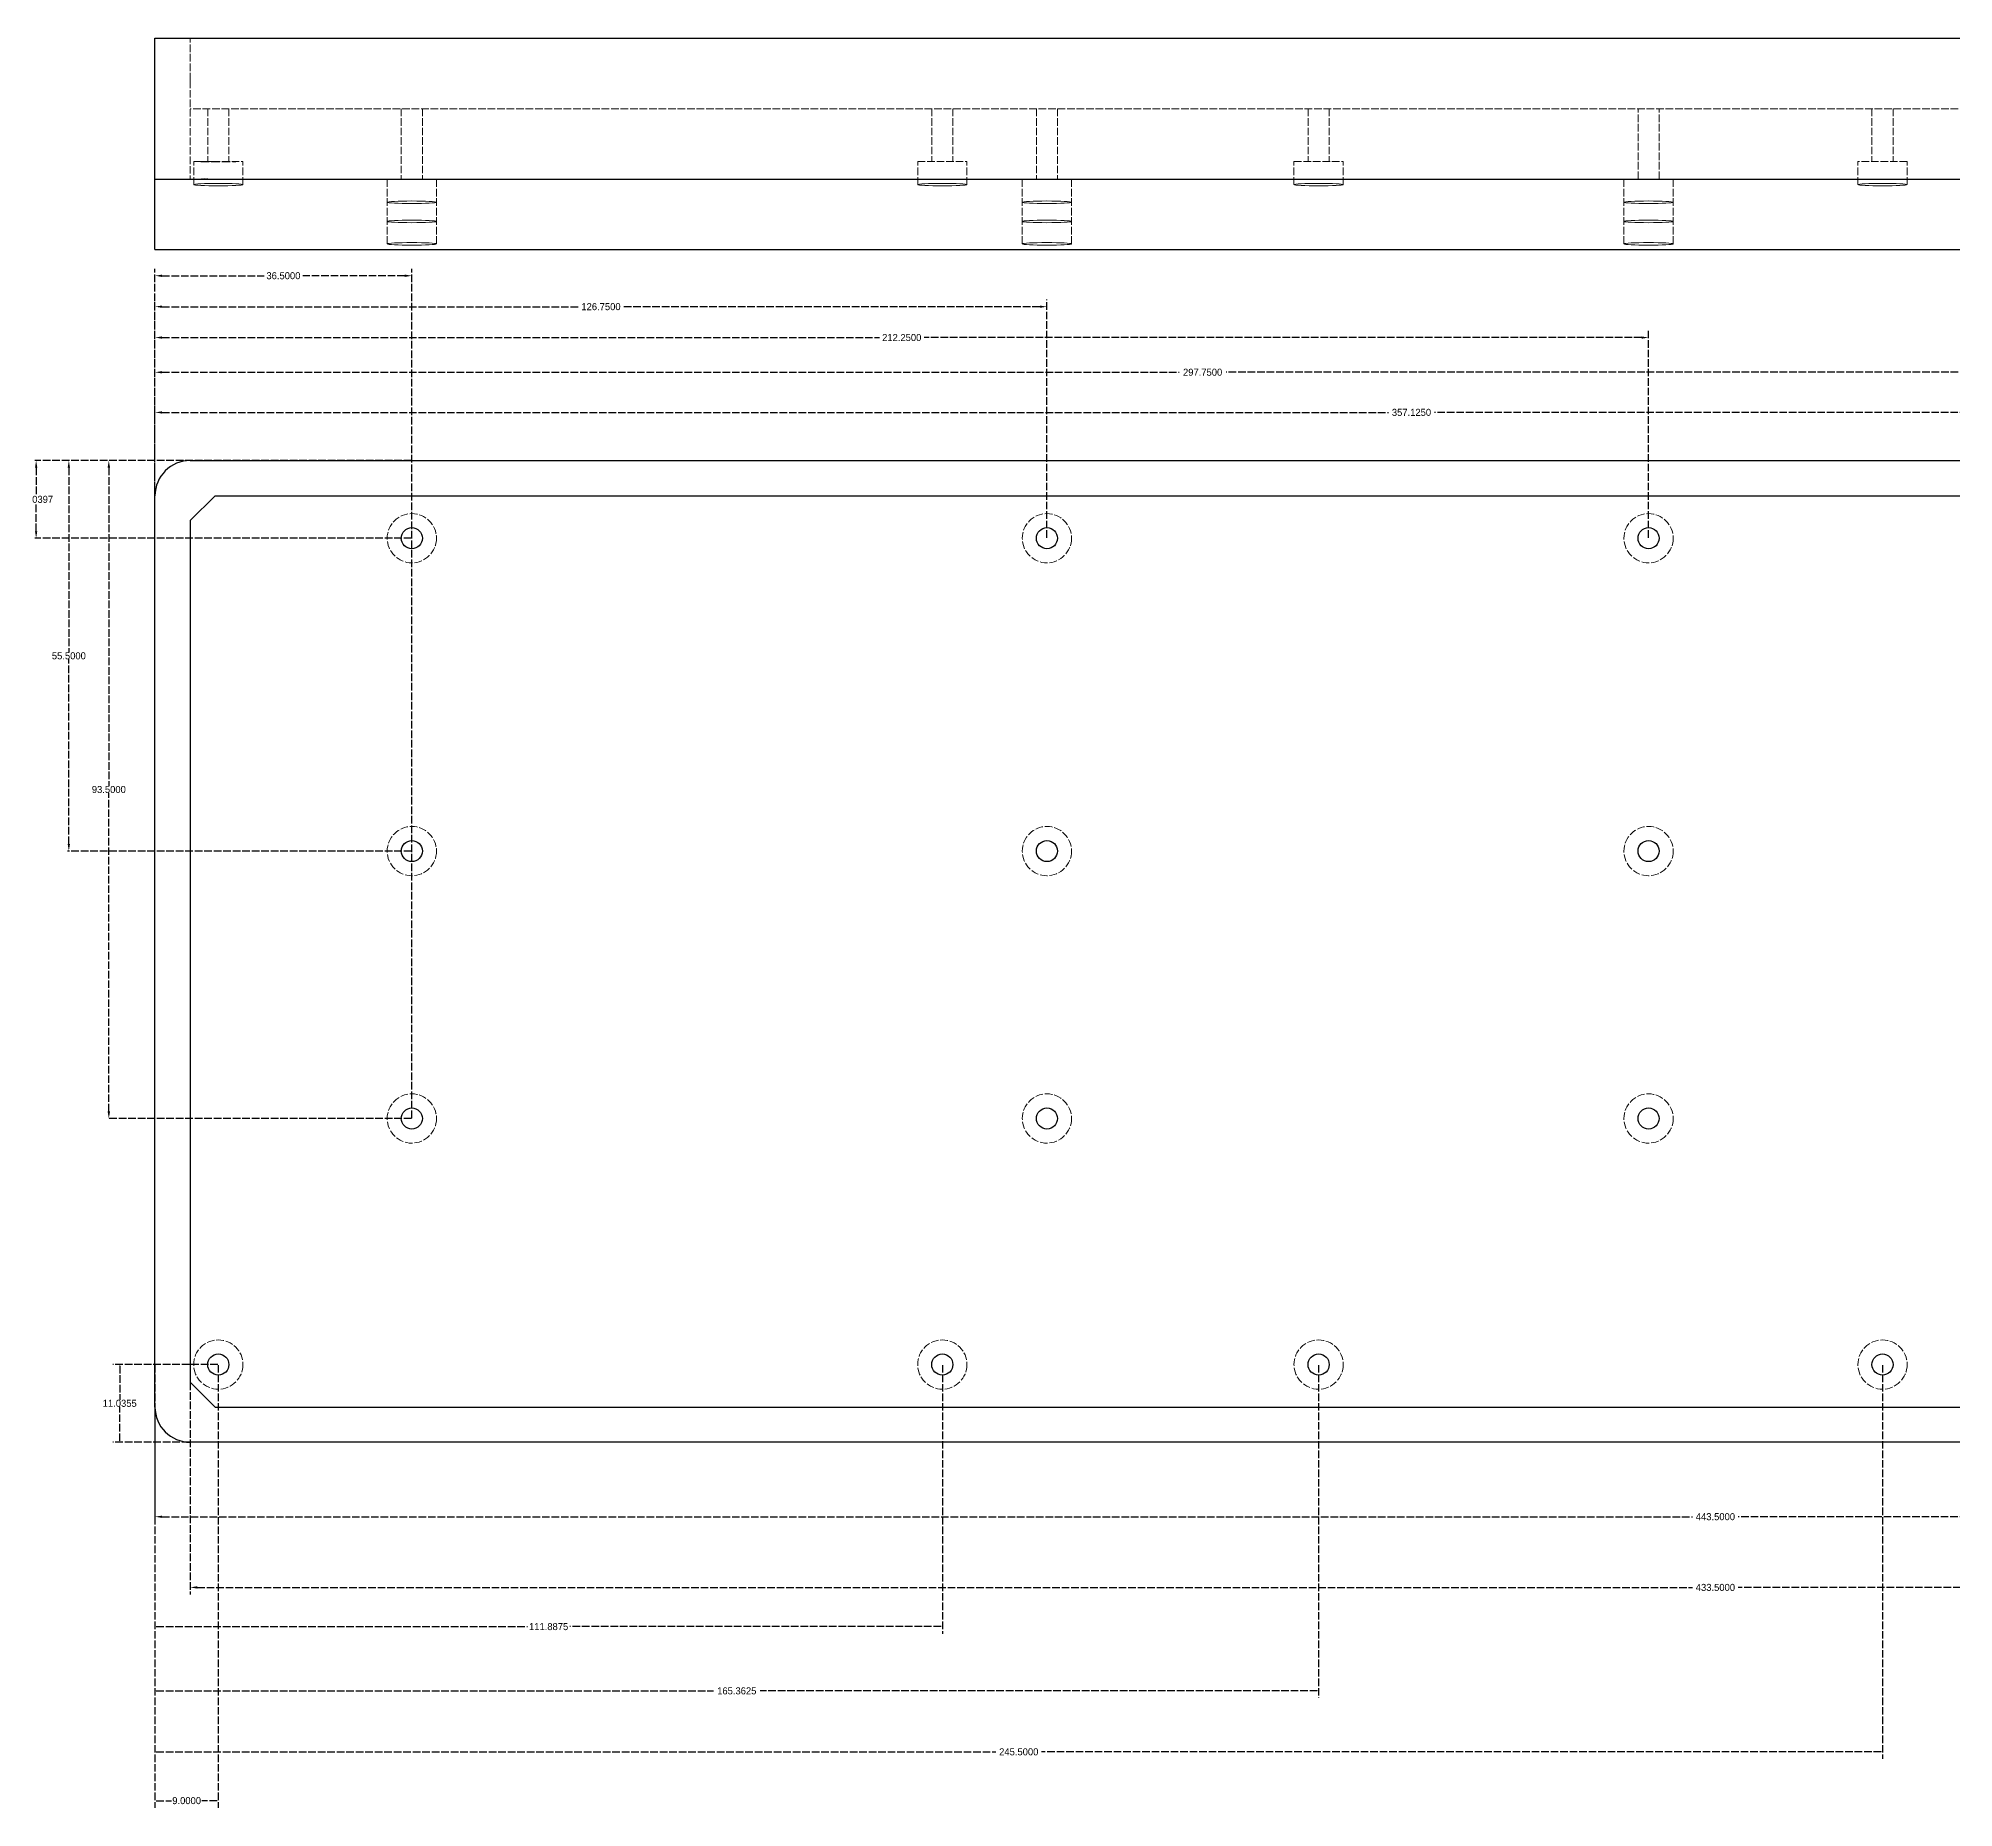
# Model space of a CAD drawing. Header units: millimetres. Extents: x -174 to 487, y -57 to 195.
# Drawn here: x -21.6 to 250.6, y -56.9 to 194.5 of the extents above; entities that cross this region are included whole.
import ezdxf

# ---------------------------------------------------------------- set-up
doc = ezdxf.new("R2010")
doc.units = ezdxf.units.MM
doc.header["$LTSCALE"] = 0.5
doc.header["$MEASUREMENT"] = 0
doc.linetypes.add('ACAD_ISO02W100', pattern=[15, 12, -3])
doc.linetypes.add('LÍNEAS_OCULTAS2', pattern=[0.1875, 0.125, -0.0625])
doc.layers.get('0').update_dxf_attribs({"linetype": 'CONTINUOUS'})
doc.layers.get('Defpoints').update_dxf_attribs({"linetype": 'CONTINUOUS'})
doc.dimstyles.get("Standard").update_dxf_attribs({"dimtxt": 0.18, "dimasz": 0.18, "dimexe": 0.18, "dimexo": 0.0625, "dimgap": 0.09, "dimtad": 0, "dimtih": 1, "dimtoh": 1, "dimdec": 4, "dimzin": 0, "dimdsep": 46, "dimtxsty": 'Standard', "dimcen": 0.09, "dimadec": 0, "dimazin": 0, "dimtfac": 1, "dimtdec": 4, "dimtofl": 0, "dimtmove": 0, "dimatfit": 3, "dimfxl": 1, "dimtolj": 1, "dimtzin": 0, "dimarcsym": 0})

# ---------------------------------------------------------------- blocks, each defined once
blk = doc.blocks.new('*D3')
at = {"color": 0, "linetype": 'ACAD_ISO02W100', "lineweight": -2, "ltscale": 0.18, "transparency": 16777216}
for p, q in [((-5, -0.06), (-5, -16.59)), ((438.5, -0.06), (438.5, -16.59)), ((-4, -15.59), (213.5, -15.59)), ((437.5, -15.59), (220, -15.59))]:
    blk.add_line(p, q, dxfattribs=at)
at = {"color": 0, "linetype": 'ACAD_ISO02W100', "lineweight": 18, "ltscale": 0.18, "transparency": 16777216}
for points in [[(-4, -15.43), (-4, -15.76), (-5, -15.59)], [(437.5, -15.43), (437.5, -15.76), (438.5, -15.59)]]:
    blk.add_solid(points, dxfattribs=at)
at = {"layer": 'Defpoints', "color": 0, "linetype": 'ACAD_ISO02W100', "lineweight": 18, "ltscale": 0.18, "transparency": 16777216}
for p in [(-5, 0), (438.5, 0), (438.5, -15.59)]:
    blk.add_point(p, dxfattribs=at)
at = {"color": 0, "linetype": 'ACAD_ISO02W100', "lineweight": 18, "ltscale": 0.18, "transparency": 16777216, "insert": (216.75, -15.59), "char_height": 1, "attachment_point": 5}
blk.add_mtext('\\A1;443.5000', dxfattribs=at)
blk = doc.blocks.new('*D18')
at = {"color": 0, "linetype": 'ACAD_ISO02W100', "lineweight": -2, "ltscale": 0.18, "transparency": 16777216}
for p, q in [((0, 3.47), (0, -26.64)), ((433.5, 3.47), (433.5, -26.64)), ((1, -25.64), (213.5, -25.64)), ((432.5, -25.64), (220, -25.64))]:
    blk.add_line(p, q, dxfattribs=at)
at = {"color": 0, "linetype": 'ACAD_ISO02W100', "lineweight": 18, "ltscale": 0.18, "transparency": 16777216}
for points in [[(1, -25.47), (1, -25.8), (0, -25.64)], [(432.5, -25.47), (432.5, -25.8), (433.5, -25.64)]]:
    blk.add_solid(points, dxfattribs=at)
at = {"layer": 'Defpoints', "color": 0, "linetype": 'ACAD_ISO02W100', "lineweight": 18, "ltscale": 0.18, "transparency": 16777216}
for p in [(0, 3.54), (433.5, 3.54), (433.5, -25.64)]:
    blk.add_point(p, dxfattribs=at)
at = {"color": 0, "linetype": 'ACAD_ISO02W100', "lineweight": 18, "ltscale": 0.18, "transparency": 16777216, "insert": (216.75, -25.64), "char_height": 1, "attachment_point": 5}
blk.add_mtext('\\A1;433.5000', dxfattribs=at)
blk = doc.blocks.new('*D19')
at = {"color": 0, "linetype": 'ACAD_ISO02W100', "lineweight": -2, "ltscale": 0.18, "transparency": 16777216}
for p, q in [((-5, 41.06), (-5, 161.76)), ((-4, 160.76), (10.5, 160.76)), ((30.5, 160.76), (16, 160.76)), ((31.5, 41.06), (31.5, 161.76))]:
    blk.add_line(p, q, dxfattribs=at)
at = {"color": 0, "linetype": 'ACAD_ISO02W100', "lineweight": 18, "ltscale": 0.18, "transparency": 16777216}
for points in [[(-4, 160.92), (-4, 160.59), (-5, 160.76)], [(30.5, 160.92), (30.5, 160.59), (31.5, 160.76)]]:
    blk.add_solid(points, dxfattribs=at)
at = {"layer": 'Defpoints', "color": 0, "linetype": 'ACAD_ISO02W100', "lineweight": 18, "ltscale": 0.18, "transparency": 16777216}
for p in [(-5, 160.76), (-5, 41), (31.5, 41)]:
    blk.add_point(p, dxfattribs=at)
at = {"color": 0, "linetype": 'ACAD_ISO02W100', "lineweight": 18, "ltscale": 0.18, "transparency": 16777216, "insert": (13.25, 160.76), "char_height": 1, "attachment_point": 5}
blk.add_mtext('\\A1;36.5000', dxfattribs=at)
blk = doc.blocks.new('*D20')
at = {"color": 0, "linetype": 'ACAD_ISO02W100', "lineweight": -2, "ltscale": 0.18, "transparency": 16777216}
for p, q in [((-5, 123.52), (-5, 157.36)), ((-4, 156.36), (55.21, 156.36)), ((120.75, 156.36), (61.54, 156.36)), ((121.75, 123.52), (121.75, 157.36))]:
    blk.add_line(p, q, dxfattribs=at)
at = {"color": 0, "linetype": 'ACAD_ISO02W100', "lineweight": 18, "ltscale": 0.18, "transparency": 16777216}
for points in [[(-4, 156.53), (-4, 156.2), (-5, 156.36)], [(120.75, 156.53), (120.75, 156.2), (121.75, 156.36)]]:
    blk.add_solid(points, dxfattribs=at)
at = {"layer": 'Defpoints', "color": 0, "linetype": 'ACAD_ISO02W100', "lineweight": 18, "ltscale": 0.18, "transparency": 16777216}
for p in [(-5, 156.36), (-5, 123.46), (121.75, 123.46)]:
    blk.add_point(p, dxfattribs=at)
at = {"color": 0, "linetype": 'ACAD_ISO02W100', "lineweight": 18, "ltscale": 0.18, "transparency": 16777216, "insert": (58.38, 156.36), "char_height": 1, "attachment_point": 5}
blk.add_mtext('\\A1;126.7500', dxfattribs=at)
blk = doc.blocks.new('*D21')
at = {"color": 0, "linetype": 'ACAD_ISO02W100', "lineweight": -2, "ltscale": 0.18, "transparency": 16777216}
for p, q in [((-5, 123.52), (-5, 152.97)), ((207.25, 123.52), (207.25, 152.97)), ((-4, 151.97), (97.96, 151.97)), ((206.25, 151.97), (104.29, 151.97))]:
    blk.add_line(p, q, dxfattribs=at)
at = {"color": 0, "linetype": 'ACAD_ISO02W100', "lineweight": 18, "ltscale": 0.18, "transparency": 16777216}
for points in [[(-4, 152.14), (-4, 151.81), (-5, 151.97)], [(206.25, 152.14), (206.25, 151.81), (207.25, 151.97)]]:
    blk.add_solid(points, dxfattribs=at)
at = {"layer": 'Defpoints', "color": 0, "linetype": 'ACAD_ISO02W100', "lineweight": 18, "ltscale": 0.18, "transparency": 16777216}
for p in [(-5, 151.97), (-5, 123.46), (207.25, 123.46)]:
    blk.add_point(p, dxfattribs=at)
at = {"color": 0, "linetype": 'ACAD_ISO02W100', "lineweight": 18, "ltscale": 0.18, "transparency": 16777216, "insert": (101.12, 151.97), "char_height": 1, "attachment_point": 5}
blk.add_mtext('\\A1;212.2500', dxfattribs=at)
blk = doc.blocks.new('*D22')
at = {"color": 0, "linetype": 'ACAD_ISO02W100', "lineweight": -2, "ltscale": 0.18, "transparency": 16777216}
for p, q in [((-5, 123.52), (-5, 148.04)), ((-4, 147.04), (140.54, 147.04)), ((291.75, 147.04), (147.21, 147.04)), ((292.75, 123.52), (292.75, 148.04))]:
    blk.add_line(p, q, dxfattribs=at)
at = {"color": 0, "linetype": 'ACAD_ISO02W100', "lineweight": 18, "ltscale": 0.18, "transparency": 16777216}
for points in [[(-4, 147.21), (-4, 146.88), (-5, 147.04)], [(291.75, 147.21), (291.75, 146.88), (292.75, 147.04)]]:
    blk.add_solid(points, dxfattribs=at)
at = {"layer": 'Defpoints', "color": 0, "linetype": 'ACAD_ISO02W100', "lineweight": 18, "ltscale": 0.18, "transparency": 16777216}
for p in [(-5, 147.04), (-5, 123.46), (292.75, 123.46)]:
    blk.add_point(p, dxfattribs=at)
at = {"color": 0, "linetype": 'ACAD_ISO02W100', "lineweight": 18, "ltscale": 0.18, "transparency": 16777216, "insert": (143.88, 147.04), "char_height": 1, "attachment_point": 5}
blk.add_mtext('\\A1;297.7500', dxfattribs=at)
blk = doc.blocks.new('*D23')
at = {"color": 0, "linetype": 'ACAD_ISO02W100', "lineweight": -2, "ltscale": 0.18, "transparency": 16777216}
for p, q in [((-5, 79.06), (-5, 142.34)), ((352.12, 79.06), (352.12, 142.34)), ((-4, 141.34), (170.31, 141.34)), ((351.12, 141.34), (176.81, 141.34))]:
    blk.add_line(p, q, dxfattribs=at)
at = {"color": 0, "linetype": 'ACAD_ISO02W100', "lineweight": 18, "ltscale": 0.18, "transparency": 16777216}
for points in [[(-4, 141.5), (-4, 141.17), (-5, 141.34)], [(351.12, 141.5), (351.12, 141.17), (352.12, 141.34)]]:
    blk.add_solid(points, dxfattribs=at)
at = {"layer": 'Defpoints', "color": 0, "linetype": 'ACAD_ISO02W100', "lineweight": 18, "ltscale": 0.18, "transparency": 16777216}
for p in [(-5, 141.34), (-5, 79), (352.12, 79)]:
    blk.add_point(p, dxfattribs=at)
at = {"color": 0, "linetype": 'ACAD_ISO02W100', "lineweight": 18, "ltscale": 0.18, "transparency": 16777216, "insert": (173.56, 141.34), "char_height": 1, "attachment_point": 5}
blk.add_mtext('\\A1;357.1250', dxfattribs=at)
blk = doc.blocks.new('*D24')
at = {"color": 0, "linetype": 'ACAD_ISO02W100', "lineweight": -2, "ltscale": 0.18, "transparency": 16777216}
for p, q in [((-5, 5.97), (-5, -56.94)), ((4, 5.97), (4, -56.94)), ((-4.82, -55.94), (-2.67, -55.94)), ((3.82, -55.94), (1.67, -55.94))]:
    blk.add_line(p, q, dxfattribs=at)
at = {"color": 0, "linetype": 'ACAD_ISO02W100', "lineweight": 18, "ltscale": 0.18, "transparency": 16777216}
for points in [[(-4.82, -55.91), (-4.82, -55.97), (-5, -55.94)], [(3.82, -55.91), (3.82, -55.97), (4, -55.94)]]:
    blk.add_solid(points, dxfattribs=at)
at = {"layer": 'Defpoints', "color": 0, "linetype": 'ACAD_ISO02W100', "lineweight": 18, "ltscale": 0.18, "transparency": 16777216}
for p in [(-5, 6.04), (4, 6.04), (-5, -55.94)]:
    blk.add_point(p, dxfattribs=at)
at = {"color": 0, "linetype": 'ACAD_ISO02W100', "lineweight": 18, "ltscale": 0.18, "transparency": 16777216, "insert": (-0.5, -55.94), "char_height": 1, "attachment_point": 5}
blk.add_mtext('\\A1;9.0000', dxfattribs=at)
blk = doc.blocks.new('*D25')
at = {"color": 0, "linetype": 'ACAD_ISO02W100', "lineweight": -2, "ltscale": 0.18, "transparency": 16777216}
for p, q in [((-5, 5.97), (-5, -32.21)), ((106.89, 5.97), (106.89, -32.21)), ((-4.82, -31.21), (47.94, -31.21)), ((106.71, -31.21), (53.94, -31.21))]:
    blk.add_line(p, q, dxfattribs=at)
at = {"color": 0, "linetype": 'ACAD_ISO02W100', "lineweight": 18, "ltscale": 0.18, "transparency": 16777216}
for points in [[(-4.82, -31.18), (-4.82, -31.24), (-5, -31.21)], [(106.71, -31.18), (106.71, -31.24), (106.89, -31.21)]]:
    blk.add_solid(points, dxfattribs=at)
at = {"layer": 'Defpoints', "color": 0, "linetype": 'ACAD_ISO02W100', "lineweight": 18, "ltscale": 0.18, "transparency": 16777216}
for p in [(-5, 6.04), (106.89, 6.04), (-5, -31.21)]:
    blk.add_point(p, dxfattribs=at)
at = {"color": 0, "linetype": 'ACAD_ISO02W100', "lineweight": 18, "ltscale": 0.18, "transparency": 16777216, "insert": (50.94, -31.21), "char_height": 1, "attachment_point": 5}
blk.add_mtext('\\A1;111.8875', dxfattribs=at)
blk = doc.blocks.new('*D26')
at = {"color": 0, "linetype": 'ACAD_ISO02W100', "lineweight": -2, "ltscale": 0.18, "transparency": 16777216}
for p, q in [((-5, 5.97), (-5, -41.34)), ((160.36, 5.97), (160.36, -41.34)), ((-4.82, -40.34), (74.35, -40.34)), ((160.18, -40.34), (81.01, -40.34))]:
    blk.add_line(p, q, dxfattribs=at)
at = {"color": 0, "linetype": 'ACAD_ISO02W100', "lineweight": 18, "ltscale": 0.18, "transparency": 16777216}
for points in [[(-4.82, -40.31), (-4.82, -40.37), (-5, -40.34)], [(160.18, -40.31), (160.18, -40.37), (160.36, -40.34)]]:
    blk.add_solid(points, dxfattribs=at)
at = {"layer": 'Defpoints', "color": 0, "linetype": 'ACAD_ISO02W100', "lineweight": 18, "ltscale": 0.18, "transparency": 16777216}
for p in [(-5, 6.04), (160.36, 6.04), (-5, -40.34)]:
    blk.add_point(p, dxfattribs=at)
at = {"color": 0, "linetype": 'ACAD_ISO02W100', "lineweight": 18, "ltscale": 0.18, "transparency": 16777216, "insert": (77.68, -40.34), "char_height": 1, "attachment_point": 5}
blk.add_mtext('\\A1;165.3625', dxfattribs=at)
blk = doc.blocks.new('*D27')
at = {"color": 0, "linetype": 'ACAD_ISO02W100', "lineweight": -2, "ltscale": 0.18, "transparency": 16777216}
for p, q in [((-5, 5.97), (-5, -50)), ((240.5, 5.97), (240.5, -50)), ((-4.82, -49), (114.5, -49)), ((240.32, -49), (121, -49))]:
    blk.add_line(p, q, dxfattribs=at)
at = {"color": 0, "linetype": 'ACAD_ISO02W100', "lineweight": 18, "ltscale": 0.18, "transparency": 16777216}
for points in [[(-4.82, -48.97), (-4.82, -49.03), (-5, -49)], [(240.32, -48.97), (240.32, -49.03), (240.5, -49)]]:
    blk.add_solid(points, dxfattribs=at)
at = {"layer": 'Defpoints', "color": 0, "linetype": 'ACAD_ISO02W100', "lineweight": 18, "ltscale": 0.18, "transparency": 16777216}
for p in [(-5, 6.04), (240.5, 6.04), (-5, -49)]:
    blk.add_point(p, dxfattribs=at)
at = {"color": 0, "linetype": 'ACAD_ISO02W100', "lineweight": 18, "ltscale": 0.18, "transparency": 16777216, "insert": (117.75, -49), "char_height": 1, "attachment_point": 5}
blk.add_mtext('\\A1;245.5000', dxfattribs=at)
blk = doc.blocks.new('*D29')
at = {"color": 0, "linetype": 'ACAD_ISO02W100', "lineweight": -2, "ltscale": 0.18, "transparency": 16777216}
for p, q in [((31.44, 134.5), (-22.07, 134.5)), ((-21.89, 133.5), (-21.89, 129.48)), ((-21.89, 124.46), (-21.89, 128.48)), ((31.44, 123.46), (-22.07, 123.46))]:
    blk.add_line(p, q, dxfattribs=at)
at = {"color": 0, "linetype": 'ACAD_ISO02W100', "lineweight": 18, "ltscale": 0.18, "transparency": 16777216}
for points in [[(-22.05, 133.5), (-21.72, 133.5), (-21.89, 134.5)], [(-22.05, 124.46), (-21.72, 124.46), (-21.89, 123.46)]]:
    blk.add_solid(points, dxfattribs=at)
at = {"layer": 'Defpoints', "color": 0, "linetype": 'ACAD_ISO02W100', "lineweight": 18, "ltscale": 0.18, "transparency": 16777216}
for p in [(-21.89, 134.5), (31.5, 134.5), (31.5, 123.46)]:
    blk.add_point(p, dxfattribs=at)
at = {"color": 0, "linetype": 'ACAD_ISO02W100', "lineweight": 18, "ltscale": 0.18, "transparency": 16777216, "insert": (-21.89, 128.98), "char_height": 1, "attachment_point": 5}
blk.add_mtext('\\A1;11.0397', dxfattribs=at)
blk = doc.blocks.new('*D30')
at = {"color": 0, "linetype": 'ACAD_ISO02W100', "lineweight": -2, "ltscale": 0.18, "transparency": 16777216}
for p, q in [((396.97, 134.56), (396.97, 151.08)), ((397.97, 150.08), (414.98, 150.08)), ((437.5, 150.08), (420.49, 150.08)), ((438.5, 134.56), (438.5, 151.08)), ((31.44, 134.5), (-17.42, 134.5)), ((-17.24, 133.5), (-17.24, 107.25)), ((-17.24, 80), (-17.24, 106.25)), ((31.44, 79), (-17.42, 79))]:
    blk.add_line(p, q, dxfattribs=at)
at = {"color": 0, "linetype": 'ACAD_ISO02W100', "lineweight": 18, "ltscale": 0.18, "transparency": 16777216}
for points in [[(397.97, 150.25), (397.97, 149.92), (396.97, 150.08)], [(437.5, 150.25), (437.5, 149.92), (438.5, 150.08)], [(-17.41, 133.5), (-17.08, 133.5), (-17.24, 134.5)], [(-17.41, 80), (-17.08, 80), (-17.24, 79)]]:
    blk.add_solid(points, dxfattribs=at)
at = {"layer": 'Defpoints', "color": 0, "linetype": 'ACAD_ISO02W100', "lineweight": 18, "ltscale": 0.18, "transparency": 16777216}
for p in [(438.5, 150.08), (-17.24, 134.5), (31.5, 134.5), (396.97, 134.5), (438.5, 134.5), (31.5, 79)]:
    blk.add_point(p, dxfattribs=at)
at = {"color": 0, "linetype": 'ACAD_ISO02W100', "lineweight": 18, "ltscale": 0.18, "transparency": 16777216, "char_height": 1, "attachment_point": 5}
for s, insert in [('\\A1;41.5313', (417.73, 150.08)), ('\\A1;55.5000', (-17.24, 106.75))]:
    blk.add_mtext(s, dxfattribs=dict(at, insert=insert))
blk = doc.blocks.new('*D31')
at = {"color": 0, "linetype": 'ACAD_ISO02W100', "lineweight": -2, "transparency": 16777216}
for p, q in [((409.23, 194.5), (468.37, 194.5)), ((467.37, 193.5), (467.37, 191.79)), ((467.37, 188.9), (467.37, 190.61)), ((409.23, 187.9), (468.37, 187.9))]:
    blk.add_line(p, q, dxfattribs=at)
at = {"color": 0, "linetype": 'ACAD_ISO02W100', "lineweight": -2, "ltscale": 0.18, "transparency": 16777216}
for p, q in [((31.44, 134.5), (-11.74, 134.5)), ((-11.56, 133.5), (-11.56, 88.25)), ((-11.56, 42), (-11.56, 87.25)), ((31.44, 41), (-11.74, 41))]:
    blk.add_line(p, q, dxfattribs=at)
at = {"color": 0, "linetype": 'ACAD_ISO02W100', "lineweight": 18, "transparency": 16777216}
for points in [[(467.2, 193.5), (467.54, 193.5), (467.37, 194.5)], [(467.2, 188.9), (467.54, 188.9), (467.37, 187.9)]]:
    blk.add_solid(points, dxfattribs=at)
at = {"color": 0, "linetype": 'ACAD_ISO02W100', "lineweight": 18, "ltscale": 0.18, "transparency": 16777216}
for points in [[(-11.73, 133.5), (-11.39, 133.5), (-11.56, 134.5)], [(-11.73, 42), (-11.39, 42), (-11.56, 41)]]:
    blk.add_solid(points, dxfattribs=at)
at = {"layer": 'Defpoints', "color": 0, "linetype": 'ACAD_ISO02W100', "lineweight": 18, "transparency": 16777216}
for p in [(409.17, 194.5), (467.37, 194.5), (409.17, 187.9)]:
    blk.add_point(p, dxfattribs=at)
at = {"layer": 'Defpoints', "color": 0, "linetype": 'ACAD_ISO02W100', "lineweight": 18, "ltscale": 0.18, "transparency": 16777216}
for p in [(-11.56, 134.5), (31.5, 134.5), (31.5, 41)]:
    blk.add_point(p, dxfattribs=at)
at = {"color": 0, "linetype": 'ACAD_ISO02W100', "lineweight": 18, "transparency": 16777216, "insert": (467.37, 191.2), "char_height": 1, "attachment_point": 5}
blk.add_mtext('\\A1;6.6000', dxfattribs=at)
at = {"color": 0, "linetype": 'ACAD_ISO02W100', "lineweight": 18, "ltscale": 0.18, "transparency": 16777216, "insert": (-11.56, 87.75), "char_height": 1, "attachment_point": 5}
blk.add_mtext('\\A1;93.5000', dxfattribs=at)
blk = doc.blocks.new('*D32')
at = {"color": 0, "linetype": 'ACAD_ISO02W100', "lineweight": -2, "ltscale": 0.18, "transparency": 16777216}
for p, q in [((3.94, 6.04), (-11.01, 6.04)), ((-10.01, 5.86), (-10.01, 1.02)), ((-10.01, -4.82), (-10.01, 0.02)), ((3.94, -5), (-11.01, -5))]:
    blk.add_line(p, q, dxfattribs=at)
at = {"color": 0, "linetype": 'ACAD_ISO02W100', "lineweight": 18, "ltscale": 0.18, "transparency": 16777216}
for points in [[(-10.04, 5.86), (-9.98, 5.86), (-10.01, 6.04)], [(-10.04, -4.82), (-9.98, -4.82), (-10.01, -5)]]:
    blk.add_solid(points, dxfattribs=at)
at = {"layer": 'Defpoints', "color": 0, "linetype": 'ACAD_ISO02W100', "lineweight": 18, "ltscale": 0.18, "transparency": 16777216}
for p in [(4, 6.04), (-10.01, -5), (4, -5)]:
    blk.add_point(p, dxfattribs=at)
at = {"color": 0, "linetype": 'ACAD_ISO02W100', "lineweight": 18, "ltscale": 0.18, "transparency": 16777216, "insert": (-10.01, 0.52), "char_height": 1, "attachment_point": 5}
blk.add_mtext('\\A1;11.0355', dxfattribs=at)

msp = doc.modelspace()

# ---------------------------------------------------------------- linework, layer by layer
at = {"linetype": 'Continuous'}
for p, q in [((-5, 164.5), (-5, 194.5)), ((-5, 194.5), (438.5, 194.5)), ((-5, 164.5), (438.5, 164.5)), ((0, 134.5), (433.5, 134.5)), ((-5, 0), (-5, 129.5)), ((0, 125.96447), (3.53553, 129.5)), ((3.53553, 129.5), (291.3, 129.5)), ((0, 125.96447), (0, 3.53553)), ((0, 125.96447), (0, 123.46447)), ((0, 3.53553), (3.53553, 0)), ((3.53553, 0), (429.96447, 0)), ((433.5, -5), (0, -5))]:
    msp.add_line(p, q, dxfattribs=at)
at = {"linetype": 'ACAD_ISO02W100', "lineweight": 18, "ltscale": 0.18, "transparency": 33554687}
for p, q in [((0, 188.5), (0, 194.5)), ((0, 188.5), (0, 174.5)), ((433.5, 184.5), (0, 184.5)), ((2.5, 184.5), (2.5, 177)), ((5.5, 184.5), (5.5, 177)), ((30, 184.5), (30, 174.5)), ((33, 184.5), (33, 174.5)), ((105.3875, 184.5), (105.3875, 177)), ((108.3875, 184.5), (108.3875, 177)), ((120.25, 184.5), (120.25, 174.5)), ((123.25, 184.5), (123.25, 174.5)), ((158.8625, 184.5), (158.8625, 177)), ((161.8625, 184.5), (161.8625, 177)), ((205.75, 174.5), (205.75, 184.5)), ((208.75, 174.5), (208.75, 184.5)), ((239, 184.5), (239, 177)), ((242, 184.5), (242, 177)), ((0.5, 173.70892), (0.5, 177)), ((0.5, 177), (7.5, 177)), ((7.5, 173.70892), (7.5, 177)), ((103.3875, 173.70892), (103.3875, 177)), ((103.3875, 177), (110.3875, 177)), ((110.3875, 173.70892), (110.3875, 177)), ((156.8625, 173.70892), (156.8625, 177)), ((156.8625, 177), (163.8625, 177)), ((163.8625, 173.70892), (163.8625, 177)), ((237, 173.70892), (237, 177)), ((244, 177), (237, 177)), ((244, 173.70892), (244, 177)), ((28, 165.29138), (28, 174.5)), ((35, 165.29138), (35, 174.5)), ((118.25, 165.29138), (118.25, 174.5)), ((125.25, 165.29138), (125.25, 174.5)), ((203.75, 165.29138), (203.75, 174.5)), ((210.75, 165.29138), (210.75, 174.5))]:
    msp.add_line(p, q, dxfattribs=at)
at = {"linetype": 'ACAD_ISO02W100', "ltscale": 0.2, "transparency": 33554687}
msp.add_line((1.5, 177), (6.5, 177), dxfattribs=at)
at = {"linetype": 'Continuous', "transparency": 33554687}
msp.add_line((-5, 174.5), (438.5, 174.5), dxfattribs=at)
at = {"linetype": 'LÍNEAS_OCULTAS2', "transparency": 33554687}
for p, q in [((2.5, 174.5), (1.5, 174.5)), ((5.5, 174.5), (6.5, 174.5))]:
    msp.add_line(p, q, dxfattribs=at)
at = {"linetype": 'ACAD_ISO02W100', "lineweight": 18, "ltscale": 0.18, "transparency": 33554687}
for centre in [(31.5, 123.46025), (121.75, 123.46025), (207.25, 123.46025), (31.5, 79), (121.75, 79), (207.25, 79), (31.5, 41), (121.75, 41), (207.25, 41), (4, 6.03553), (106.8875, 6.03553), (160.3625, 6.03553), (240.5, 6.03553)]:
    msp.add_circle(centre, 3.5, dxfattribs=at)
at = {"linetype": 'Continuous'}
for centre in [(31.5, 123.46025), (121.75, 123.46025), (207.25, 123.46025), (31.5, 79), (121.75, 79), (207.25, 79), (31.5, 41), (121.75, 41), (207.25, 41), (4, 6.03553), (106.8875, 6.03553), (160.3625, 6.03553), (240.5, 6.03553)]:
    msp.add_circle(centre, 1.5, dxfattribs=at)
for centre, start, end in [((0, 129.5), 90, 180), ((0, 0), 180, 270)]:
    msp.add_arc(centre, 5, start, end, dxfattribs=at)
at = {"lineweight": 18, "ltscale": 0.18, "transparency": 33554687}
for centre in [(4, 173.70892), (106.8875, 173.70892), (160.3625, 173.70892), (240.5, 173.70892), (31.5, 171.20251), (121.75, 171.20251), (207.25, 171.20251), (31.5, 168.47849), (121.75, 168.47849), (207.25, 168.47849), (31.5, 165.29138), (121.75, 165.29138), (207.25, 165.29138)]:
    msp.add_ellipse(centre, major_axis=(-3.5, 0), ratio=0.051203274, dxfattribs=at)

# ---------------------------------------------------------------- dimensions: what is measured, and where the dimension line sits
at = {"linetype": 'ACAD_ISO02W100', "lineweight": 18, "ltscale": 0.18, "transparency": 33554687}
for base, p1, p2, override, picture, middle in [((-11.56039, 134.5), (31.5, 41), (31.5, 134.5), {"dimtxt": 1, "dimasz": 1, "dimgap": 0}, '*D31', (-11.56039, 87.75)), ((-17.24241, 134.5), (31.5, 79), (31.5, 134.5), {"dimtxt": 1, "dimasz": 1, "dimgap": 0}, '*D30', (-17.24241, 106.75)), ((-10.01484, -5), (4, 6.03553), (4, -5), {"dimtxt": 1, "dimexe": 1, "dimgap": 0}, '*D32', (-10.01484, 0.51777))]:
    dim = msp.add_linear_dim(base=base, p1=p1, p2=p2, angle=90, dimstyle='Standard', override=override, dxfattribs=at)
    dim.commit()
    dim.dimension.update_dxf_attribs({"geometry": picture, "text_midpoint": middle})
at = {"linetype": 'ACAD_ISO02W100', "lineweight": 18, "transparency": 33554687}
dim = msp.add_linear_dim(base=(467.37, 194.5), p1=(409.16867, 187.9), p2=(409.16867, 194.5), angle=90, dimstyle='Standard', override={"dimtxt": 1, "dimasz": 1, "dimexe": 1}, dxfattribs=at)
dim.commit()
dim.dimension.update_dxf_attribs({"geometry": '*D31', "text_midpoint": (467.37, 191.2)})
at = {"linetype": 'ACAD_ISO02W100', "lineweight": 18, "ltscale": 0.18, "transparency": 33554687}
for base, p1, p2, override, picture, middle in [((-5, 160.75584), (31.5, 41), (-5, 41), {"dimtxt": 1, "dimasz": 1, "dimexe": 1, "dimgap": 0}, '*D19', (13.25, 160.75584)), ((-5, 156.36355), (121.75, 123.46025), (-5, 123.46025), {"dimtxt": 1, "dimasz": 1, "dimexe": 1, "dimgap": 0}, '*D20', (58.375, 156.36355)), ((-5, 151.97308), (207.25, 123.46025), (-5, 123.46025), {"dimtxt": 1, "dimasz": 1, "dimexe": 1, "dimgap": 0}, '*D21', (101.125, 151.97308)), ((438.5, 150.08355), (396.96867, 134.5), (438.5, 134.5), {"dimtxt": 1, "dimasz": 1, "dimexe": 1}, '*D30', (417.73434, 150.08355)), ((-5, 147.04241), (292.75, 123.46025), (-5, 123.46025), {"dimtxt": 1, "dimasz": 1, "dimexe": 1, "dimgap": 0}, '*D22', (143.875, 147.04241)), ((-5, 141.33567), (352.125, 79), (-5, 79), {"dimtxt": 1, "dimasz": 1, "dimexe": 1, "dimgap": 0}, '*D23', (173.5625, 141.33567)), ((-5, -55.93761), (4, 6.03553), (-5, 6.03553), {"dimtxt": 1, "dimexe": 1, "dimgap": 0}, '*D24', (-0.5, -55.93761)), ((-5, -31.2087), (106.8875, 6.03553), (-5, 6.03553), {"dimtxt": 1, "dimexe": 1, "dimgap": 0}, '*D25', (50.94375, -31.2087)), ((-5, -40.33936), (160.3625, 6.03553), (-5, 6.03553), {"dimtxt": 1, "dimexe": 1, "dimgap": 0}, '*D26', (77.68125, -40.33936)), ((-5, -48.99644), (240.5, 6.03553), (-5, 6.03553), {"dimtxt": 1, "dimexe": 1, "dimgap": 0}, '*D27', (117.75, -48.99644)), ((433.5, -25.63578), (0, 3.53553), (433.5, 3.53553), {"dimtxt": 1, "dimasz": 1, "dimexe": 1, "dimgap": 0}, '*D18', (216.75, -25.63578)), ((438.5, -15.59297), (-5, 0), (438.5, 0), {"dimtxt": 1, "dimasz": 1, "dimexe": 1, "dimgap": 0}, '*D3', (216.75, -15.59297))]:
    dim = msp.add_linear_dim(base=base, p1=p1, p2=p2, dimstyle='Standard', override=override, dxfattribs=at)
    dim.commit()
    dim.dimension.update_dxf_attribs({"geometry": picture, "text_midpoint": middle})
dim = msp.add_aligned_dim(p1=(31.5, 123.460251), p2=(31.5, 134.5), distance=53.387259, dimstyle='Standard', override={"dimtxt": 1, "dimasz": 1, "dimgap": 0}, dxfattribs=at)
dim.commit()
dim.dimension.update_dxf_attribs({"geometry": '*D29', "text_midpoint": (-21.887259, 128.980126)})

doc.saveas('drawing.dxf')
